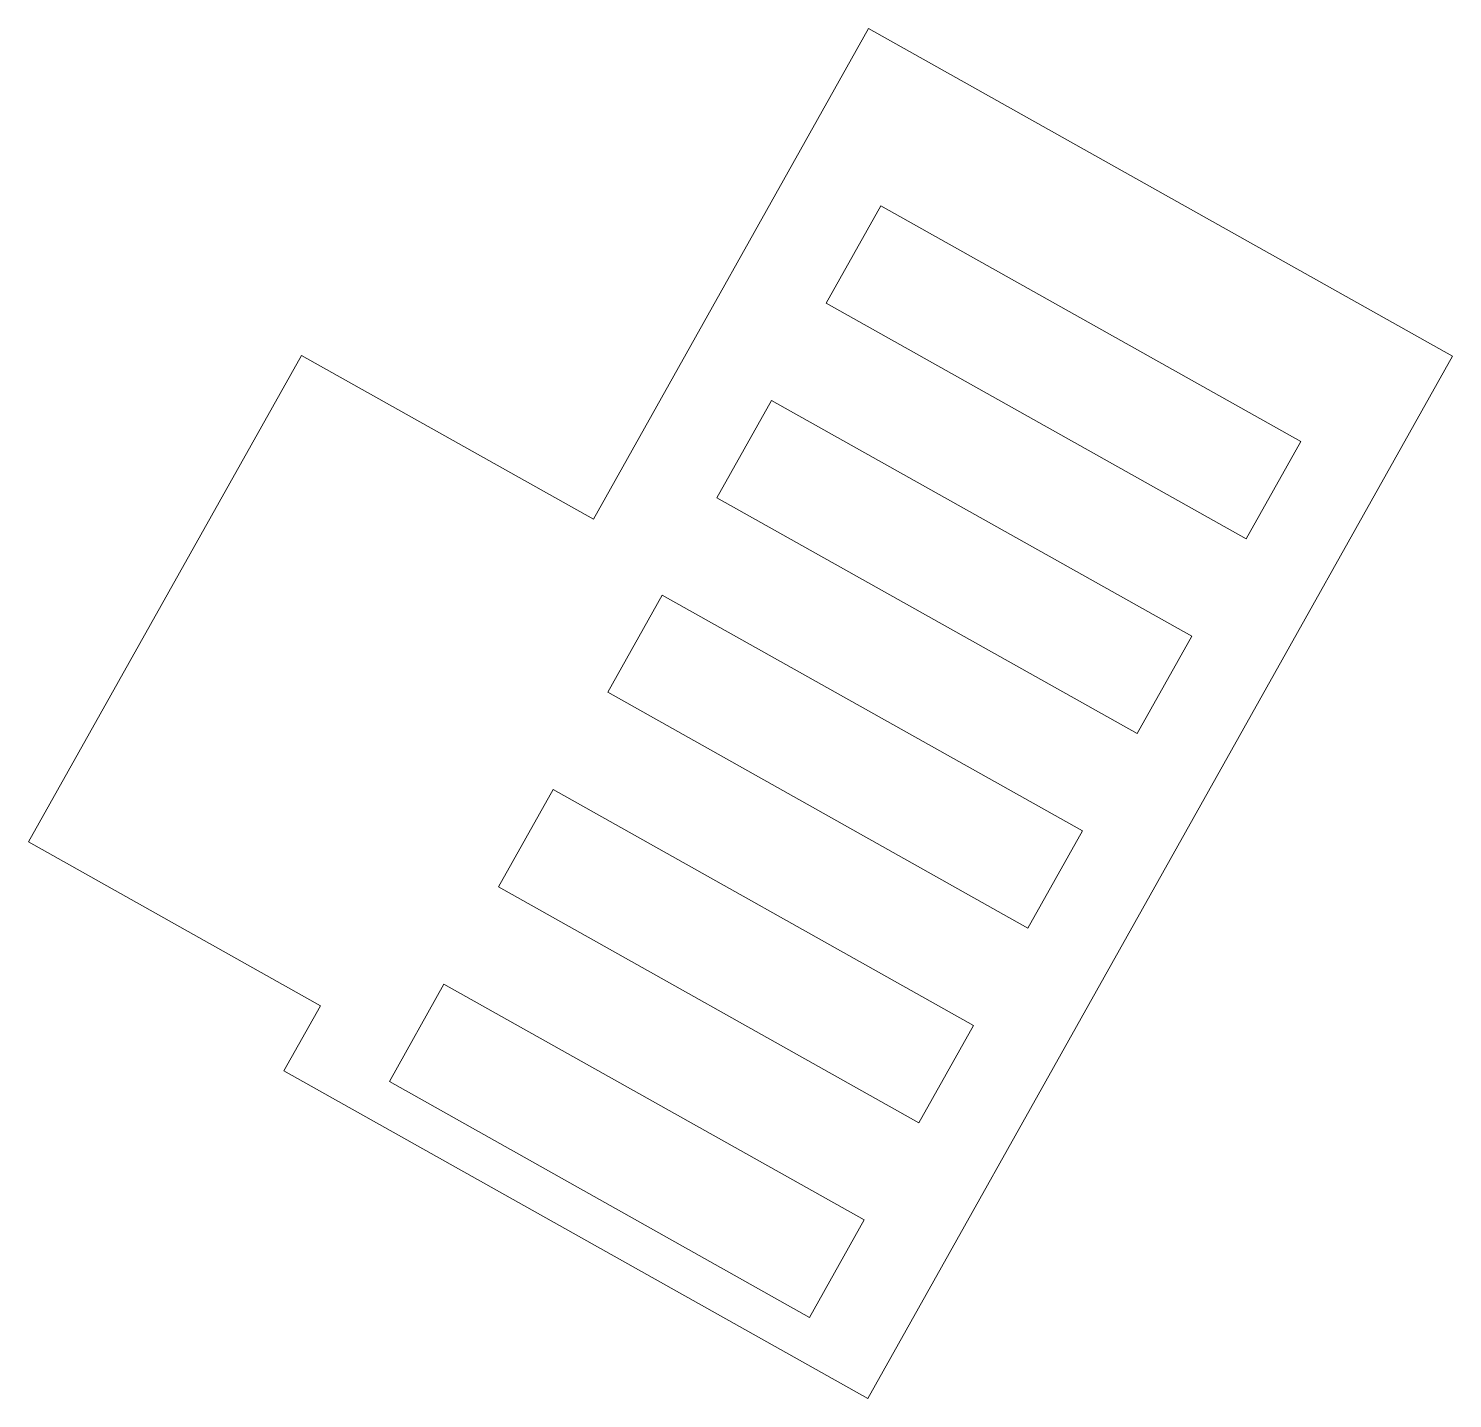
# Model space of a CAD drawing. Header units: millimetres. Extents: x -356 to 984, y -1262 to 367.
# Drawn here: x 135.4 to 148.16, y 60.44 to 72.72 of the extents above; entities that cross this region are included whole.
import ezdxf

# ---------------------------------------------------------------- set-up
doc = ezdxf.new("R2010")
doc.units = ezdxf.units.MM

msp = doc.modelspace()

# ---------------------------------------------------------------- linework, layer by layer
at = {"color": 7, "linetype": 'Continuous', "lineweight": 15}
for p, q in [((142.927, 72.717), (140.46, 68.319)), ((148.16, 69.781), (142.927, 72.717)), ((143.035, 71.128), (142.546, 70.256)), ((146.801, 69.016), (143.035, 71.128)), ((142.546, 70.256), (146.312, 68.143)), ((137.844, 69.787), (135.397, 65.427)), ((137.844, 69.787), (140.46, 68.319)), ((148.16, 69.781), (142.919, 60.439)), ((142.057, 69.384), (141.567, 68.512)), ((145.823, 67.271), (142.057, 69.384)), ((146.312, 68.143), (146.801, 69.016)), ((141.567, 68.512), (145.333, 66.399)), ((141.078, 67.64), (140.589, 66.768)), ((144.844, 65.527), (141.078, 67.64)), ((145.333, 66.399), (145.823, 67.271)), ((140.589, 66.768), (144.355, 64.655)), ((140.1, 65.896), (139.61, 65.024)), ((143.866, 63.783), (140.1, 65.896)), ((144.355, 64.655), (144.844, 65.527)), ((135.397, 65.427), (138.014, 63.959)), ((139.61, 65.024), (143.376, 62.911)), ((139.121, 64.151), (138.632, 63.279)), ((142.887, 62.039), (139.121, 64.151)), ((138.014, 63.959), (137.686, 63.375)), ((143.376, 62.911), (143.866, 63.783)), ((137.686, 63.375), (142.919, 60.439)), ((138.632, 63.279), (142.398, 61.166)), ((142.398, 61.166), (142.887, 62.039))]:
    msp.add_line(p, q, dxfattribs=at)

doc.saveas('drawing.dxf')
